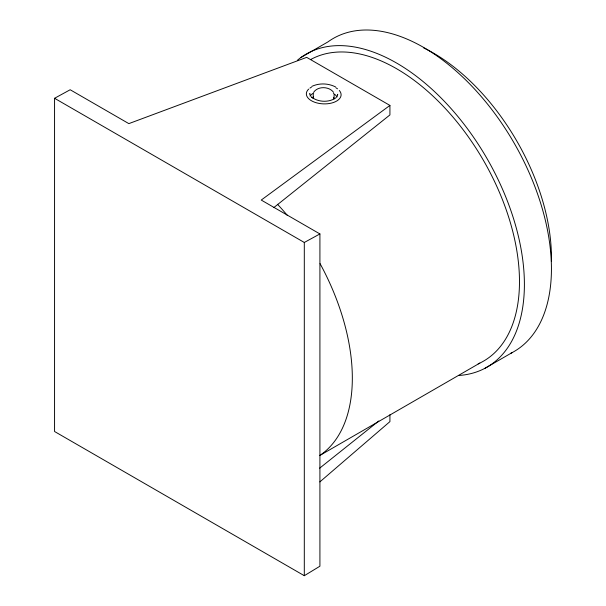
<?xml version="1.0" encoding="UTF-8"?>
<svg xmlns="http://www.w3.org/2000/svg" width="606" height="606" viewBox="0 0 606 606"><rect width="100%" height="100%" fill="white"/><g stroke="black" fill="none" stroke-linecap="round" stroke-linejoin="round"><path stroke-width="0.91" d="M313.302 94.021L313.135 98.369A10.431 5.742 2.2 0 1 313.491 96.892M334.148 94.574L333.982 98.922A10.431 5.742 2.2 0 0 333.626 97.43M337.625 94.665L337.693 94.294L337.224 96.271M313.726 92.18C318.006 85.908 329.278 86.347 333.595 92.377M319.862 481.899L389.923 421.617L389.923 414.701M273.814 207.578L389.923 114.928L389.923 105.421L306.689 57.365L128.843 123.624L70.175 89.749L54.563 98.286L54.563 431.51L304.303 575.7L319.915 566.209L319.915 233.939L261.239 200.063L389.923 105.421M319.665 468.173L378.826 420.965M336.247 97.574C329.217 102.815 318.12 102.384 311.295 96.915L311.522 97.142M300.902 57.517L327.937 41.905A180.77 104.368 60 0 1 512.979 141.084A180.77 104.368 60 0 1 510.502 353.442M54.563 98.286L304.303 242.468L319.915 233.939M320.044 455.348L479.816 363.108M485.126 368.198L512.161 352.586M311.832 86.385C319.286 82.878 328.414 83.196 335.686 87.014M310.257 95.559L309.78 93.551L309.825 93.93M304.303 242.468L304.303 575.7M423.708 47.942A166.862 96.339 60 0 1 551.392 261.345M297.402 60.259A180.77 104.368 60 0 1 494.382 172.074A180.77 104.368 60 0 1 459.075 375.462M310.878 59.426A173.816 100.354 60 0 1 486.618 166.021A173.816 100.354 60 0 1 478.149 363.88M277.51 204.298A173.816 100.354 60 0 1 287.327 215.38M320.074 263.633A173.816 100.354 60 0 1 319.847 455.462M339.307 90.468A17.392 9.575 2.2 0 1 323.172 103.861A17.392 9.575 2.2 0 1 308.666 89.112M309.931 88.105A17.392 9.575 2.2 0 1 311.431 87.196M336.012 87.847A17.392 9.575 2.2 0 1 337.512 88.832M310.136 96.309A13.908 7.658 2.2 0 1 313.726 92.968M333.383 93.491A13.908 7.658 2.2 0 1 336.981 97.021"/></g></svg>
